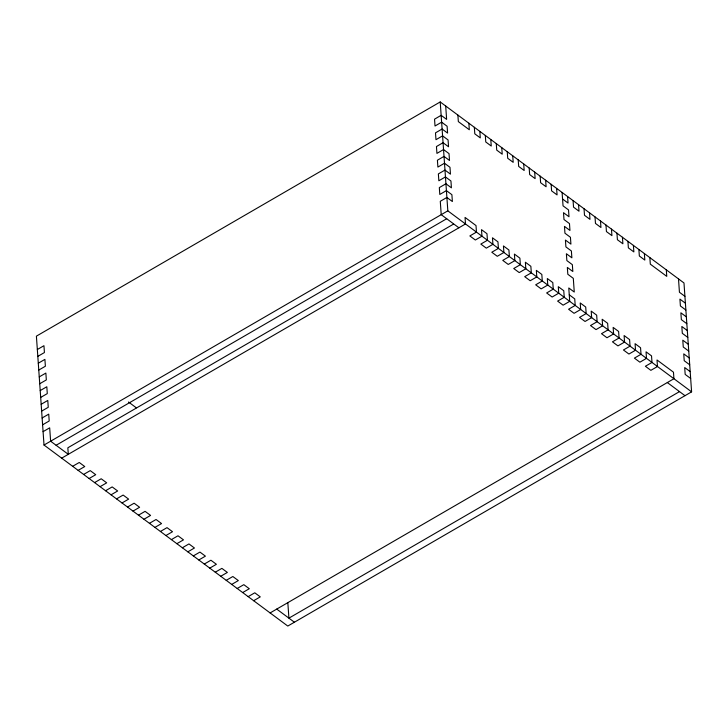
<?xml version="1.0" encoding="UTF-8"?>
<svg xmlns="http://www.w3.org/2000/svg" width="728" height="728" viewBox="0 0 728 728"><rect width="100%" height="100%" fill="white"/><g stroke="black" fill="none" stroke-linecap="round" stroke-linejoin="round"><path stroke-width="1.09" d="M440.213 101.947L36.4 336.154L44.017 445.036L287.788 626.053L691.6 391.846L683.983 282.964L440.213 101.947L447.829 210.838L691.6 391.846M37.337 349.531L43.944 345.7L44.426 352.543L37.81 356.374M38.293 363.217L44.899 359.386L45.382 366.23L38.775 370.061M39.248 376.904L45.855 373.073L46.337 379.916L39.731 383.747M40.204 390.59L46.81 386.759L47.293 393.602L40.686 397.433M41.168 404.286L47.775 400.446L48.248 407.298L41.642 411.129M42.124 417.972L48.73 414.141L49.204 420.984L42.597 424.815M43.079 431.659L49.686 427.827L50.623 441.204L68.296 454.327L67.841 447.793L453.517 224.115M44.017 445.036L447.829 210.838M56.111 445.272L446.701 218.737M61.689 458.158L465.501 223.96L465.046 217.426L476.012 225.571L476.467 232.105L469.86 235.936L475.348 240.013L481.954 236.181L481.499 229.648L486.977 233.715L487.442 240.249L480.835 244.08L486.313 248.157L492.92 244.326L492.465 237.792L497.952 241.86L498.407 248.394L491.8 252.225L497.288 256.301L503.894 252.47L503.439 245.937L508.918 250.004L509.382 256.538L502.775 260.378L508.253 264.446L514.86 260.615L514.405 254.081L519.892 258.158L520.347 264.683L513.74 268.523L519.228 272.591L525.834 268.759L525.379 262.226L530.858 266.302L531.322 272.836L524.706 276.667L530.193 280.735L536.8 276.904L536.345 270.37L541.832 274.447L542.287 280.981L535.681 284.812L541.168 288.88L547.775 285.048L547.32 278.515L552.798 282.591L553.262 289.125L546.646 292.956L552.133 297.033L558.74 293.193L558.285 286.668L563.772 290.736L564.227 297.27L557.621 301.101L563.108 305.178L569.715 301.346L568.777 287.969L574.265 292.037L573.309 278.351L567.822 274.274L567.34 267.431L572.827 271.508L572.345 264.664L566.866 260.588L566.384 253.744L571.871 257.821L571.389 250.969L565.902 246.901L565.428 240.058L570.916 244.126L570.434 237.282L564.946 233.215L564.473 226.372L569.951 230.439L569.478 223.596L563.991 219.519L563.508 212.676L568.996 216.753L568.523 209.91L563.035 205.833L562.098 192.456M72.654 466.302L79.261 462.471L84.748 466.548L78.142 470.379M83.629 474.447L90.236 470.616L95.723 474.692L89.116 478.524M94.595 482.6L101.201 478.76L106.688 482.837L100.082 486.668M105.569 490.745L112.176 486.914L117.663 490.981L111.056 494.812M116.535 498.889L123.141 495.058L128.629 499.126L122.022 502.957M127.509 507.034L134.116 503.203L139.603 507.27L132.987 511.111M138.475 515.178L145.081 511.347L150.569 515.415L143.962 519.255M149.449 523.323L156.056 519.492L161.543 523.569L154.928 527.4M160.415 531.467L167.021 527.636L172.509 531.713L165.902 535.544M171.389 539.612L177.996 535.781L183.483 539.858L176.868 543.689M182.355 547.765L188.962 543.925L194.449 548.002L187.842 551.833M193.329 555.91L199.936 552.079L205.414 556.146L198.808 559.978M204.295 564.054L210.902 560.223L216.389 564.291L209.782 568.122M215.27 572.199L221.876 568.368L227.354 572.435L220.748 576.267M226.235 580.343L232.842 576.512L238.329 580.58L231.722 584.42M237.21 588.488L243.816 584.657L249.294 588.734L242.688 592.565M248.175 596.632L254.782 592.801L260.269 596.878L253.663 600.709M270.115 612.93L673.928 378.724L673.473 372.19L657.011 359.978L657.475 366.512L650.859 370.343L645.381 366.266L651.988 362.435L651.533 355.901L646.045 351.824L646.5 358.358L639.894 362.198L634.407 358.121L641.013 354.29L640.558 347.757L635.071 343.68L635.535 350.214L628.928 354.045L623.441 349.977L630.048 346.146L629.593 339.612L624.105 335.535L624.56 342.069L617.954 345.9L612.466 341.832L619.073 338.001L618.618 331.468L613.14 327.391L613.595 333.925L606.988 337.756L601.501 333.688L608.108 329.848L607.653 323.323L602.165 319.246L602.62 325.78L596.014 329.611L590.526 325.534L597.133 321.703L596.678 315.169L591.2 311.102L591.655 317.636L585.048 321.467L579.561 317.39L586.167 313.559L585.712 307.025L580.225 302.957L580.68 309.491L574.074 313.322L568.586 309.245L575.202 305.414L574.738 298.88L569.26 294.813M679.506 391.609L288.916 618.145L287.842 602.811M562.553 198.99L568.04 203.067L567.585 196.533M684.921 296.341L679.433 292.265L678.505 278.888M685.403 303.185L679.916 299.117L680.398 305.96L685.876 310.028M686.358 316.871L680.871 312.803L681.353 319.647L686.832 323.714M687.314 330.567L681.827 326.49L682.309 333.333L687.796 337.41M688.269 344.253L682.791 340.176L683.264 347.019L688.752 351.096M689.225 357.939L683.747 353.863L684.22 360.715L689.707 364.783M690.19 371.626L684.702 367.558L685.175 374.401L690.663 378.469M458.895 227.791L441.214 214.669L440.285 201.292L446.892 197.461L452.379 201.529L451.897 194.685L446.41 190.618L439.803 194.449L439.321 187.606L445.936 183.765L451.415 187.842L450.941 180.999L445.454 176.922L438.848 180.762L438.365 173.91L444.972 170.079L450.459 174.156L449.986 167.313L444.499 163.236L437.892 167.067L437.41 160.224L444.016 156.393L449.504 160.469L449.021 153.617L443.543 149.549L436.927 153.381L436.454 146.537L443.061 142.706L448.548 146.774L448.066 139.931L442.579 135.863L435.972 139.694L435.499 132.851L442.105 129.02L447.593 133.088L447.11 126.244L441.623 122.168L435.016 126.008L434.543 119.164L441.15 115.324L446.628 119.401L445.7 106.024M667.321 382.555L684.993 395.677M128.528 402.011L136.363 407.835M276.722 609.09L294.394 622.222M666.311 269.842L666.766 276.376L650.313 264.155L649.858 257.621M644.371 253.553L644.826 260.078L639.348 256.01L638.884 249.476M633.405 245.4L633.861 251.934L628.373 247.866L627.918 241.332M622.431 237.255L622.886 243.789L617.408 239.721L616.944 233.188M611.465 229.111L611.92 235.644L606.433 231.577L605.978 225.043M600.491 220.966L600.946 227.5L595.468 223.423L595.013 216.889M589.525 212.822L589.98 219.356L584.493 215.279L584.038 208.745M578.551 204.677L579.015 211.211L573.528 207.134L573.072 200.6M556.611 188.388L557.075 194.913L551.587 190.845L551.132 184.311M545.645 180.235L546.1 186.768L540.613 182.701L540.158 176.167M534.67 172.09L535.135 178.624L529.647 174.556L529.192 168.022M523.705 163.946L524.16 170.479L518.673 166.412L518.218 159.878M512.73 155.801L513.195 162.335L507.707 158.258L507.252 151.733M501.765 147.657L502.22 154.19L496.733 150.114L496.278 143.58M490.79 139.512L491.254 146.046L485.767 141.969L485.312 135.435M479.825 131.368L480.28 137.901L474.793 133.825L474.338 127.291M468.859 123.223L469.314 129.757L458.34 121.603L457.885 115.07"/></g></svg>
